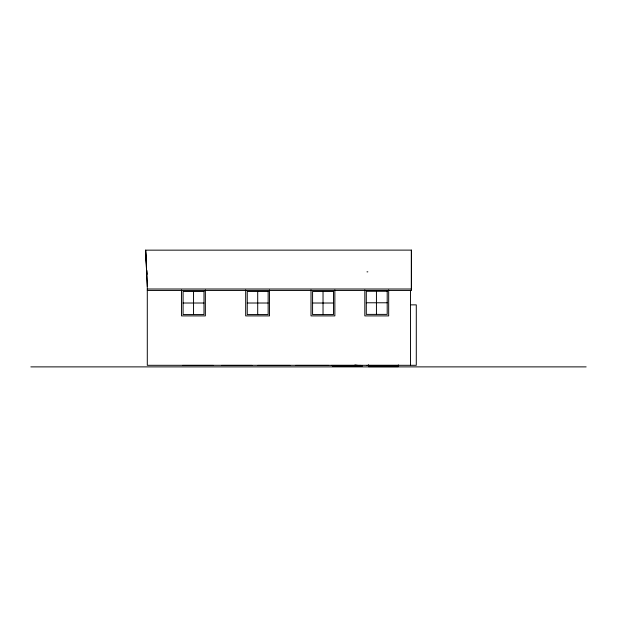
<?xml version="1.0" encoding="UTF-8"?>
<svg xmlns="http://www.w3.org/2000/svg" width="617" height="617" viewBox="0 0 617 617"><rect width="100%" height="100%" fill="white"/><g stroke="black" fill="none" stroke-linecap="round" stroke-linejoin="round"><path stroke-width="0.93" d="M366.992 271.85L367.832 271.85M147.293 289.011L411.439 289.011M147.293 290.445L411.439 290.445L411.439 250.116L145.612 250.155L147.293 285.139L147.293 365.303L416.29 365.303L416.29 304.867L410.49 304.867M366.305 302.777L387.198 302.777M183.095 303.016L203.988 303.016M247.255 303.016L268.148 303.016M312.58 303.016L333.473 303.016M182.416 365.411L213.328 365.411M221.457 365.411L251.952 365.411M257.867 365.411L289.944 365.411M295.643 365.411L328.776 365.411M331.213 365.411L360.968 365.411M367.092 365.411L396.854 365.411M332.571 366.089L362.326 366.089L354.891 364.994M30.85 366.884L586.15 366.884M146.507 264.824L145.612 250.116L147.293 286.573M146.892 270.501L147.147 274.28M411.331 250.116L411.331 289.828M410.49 290.414L410.49 365.303M398.243 364.794L398.243 366.66L368.488 366.66L368.488 364.794M388.679 289.936L388.679 315.896L364.824 315.896L364.824 289.936M376.439 291.278L376.439 314.385M334.854 289.936L334.854 315.896L311.007 315.896L311.007 289.936M323.03 291.463L323.03 314.57M269.529 289.936L269.529 315.896L245.682 315.896L245.682 289.936M257.705 291.463L257.705 314.57M205.368 289.936L205.368 315.896L181.521 315.896L181.521 289.936M193.545 291.463L193.545 314.57M387.198 291.278L366.305 291.278L366.305 314.385L387.198 314.385L387.198 291.278M203.988 291.463L183.095 291.463L183.095 314.57L203.988 314.57L203.988 291.463M268.148 291.463L247.255 291.463L247.255 314.57L268.148 314.57L268.148 291.463M333.473 291.463L312.58 291.463L312.58 314.57L333.473 314.57L333.473 291.463"/></g></svg>
